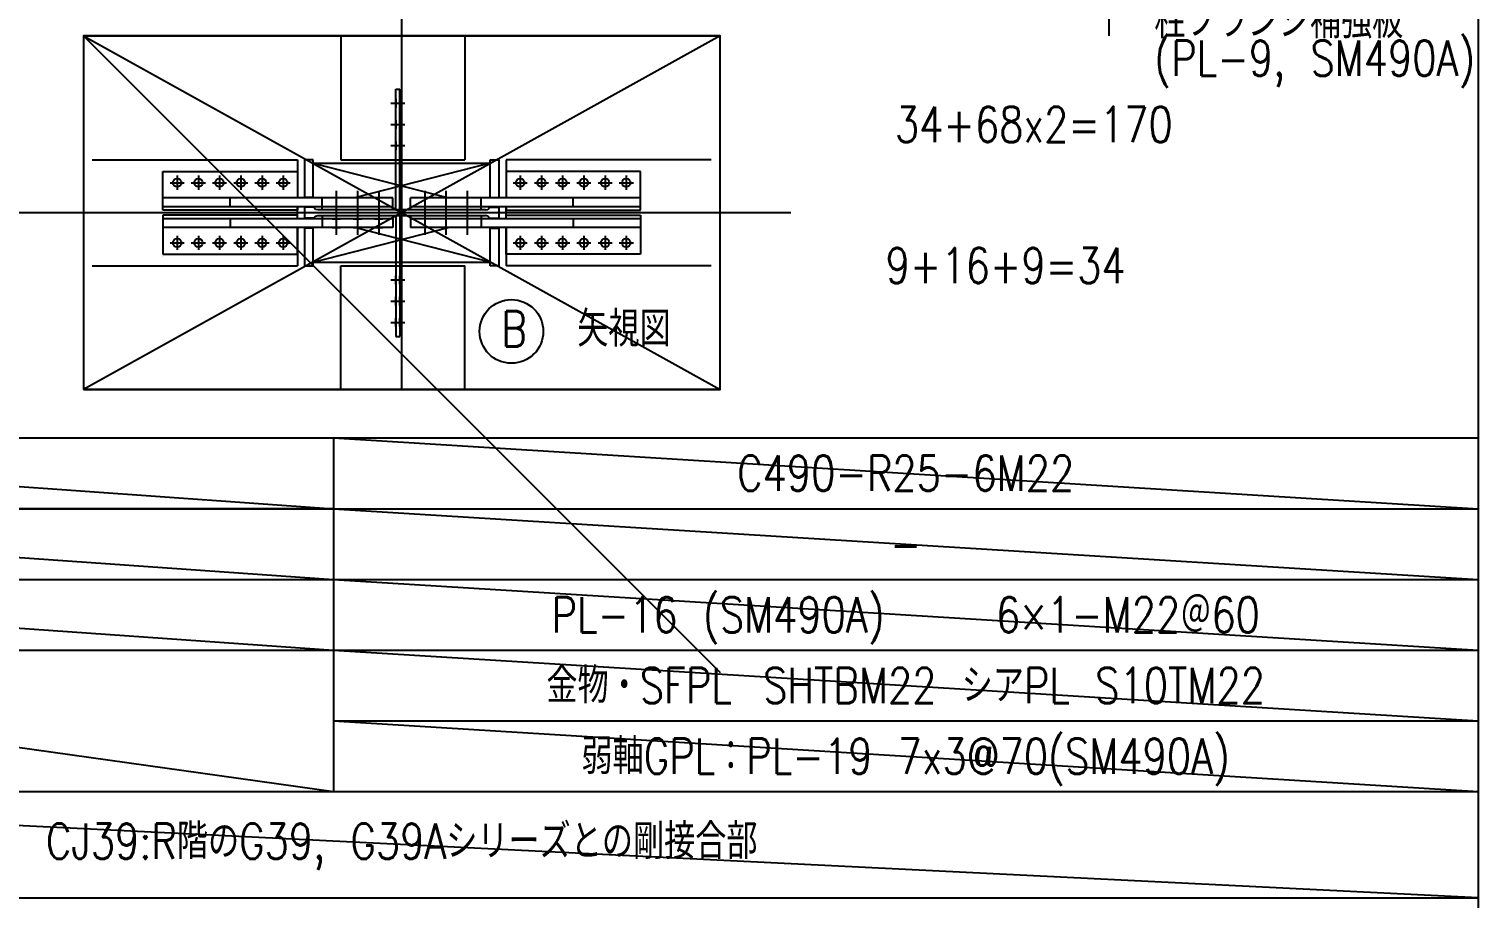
# Model space of a CAD drawing. Extents: x -668440 to 1010955, y -1678500 to 210463.
# Drawn here: x -638547 to -597578, y -767362 to -742789 of the extents above; entities that cross this region are included whole.
import ezdxf
from ezdxf.enums import TextEntityAlignment as Align

# ---------------------------------------------------------------- set-up
doc = ezdxf.new("R2010")
doc.units = 0
doc.header["$MEASUREMENT"] = 0
doc.linetypes.add('CENTER', pattern=[2, 1.25, -0.25, 0.25, -0.25])
doc.layers.get('0').update_dxf_attribs({"color": 3, "linetype": 'CONTINUOUS'})
doc.layers.get('Defpoints').update_dxf_attribs({"color": 251, "linetype": 'CONTINUOUS'})
for name, color, linetype in [('Sプレート', 1, 'CONTINUOUS'), ('Sプレート文字', 1, 'CONTINUOUS'), ('Sボルト', 2, 'CONTINUOUS'), ('S大梁', 4, 'CONTINUOUS'), ('S柱', 4, 'CONTINUOUS'), ('S金物', 6, 'CONTINUOUS'), ('注記', 3, 'CONTINUOUS'), ('通り芯', 3, 'CENTER')]:
    doc.layers.add(name, color=color, linetype=linetype)
doc.styles.add('DRACAD', font='txt', dxfattribs={"width": 0.85, "bigfont": 'extfont2'})

# ---------------------------------------------------------------- blocks, each defined once
blk = doc.blocks.new('剛接合部C1Y')
at = {"layer": 'Defpoints'}
for p, q in [((-226827.6965, -376150.73644), (-226827.6965, -393525.7562)), ((-230770.77238, -378923.33333), (-228970.77238, -380723.33333)), ((-230770.77238, -378923.33343), (-228970.77238, -379923.33343, 20)), ((-228970.77238, -378923.33333), (-230770.77228, -379923.33333, 20)), ((-228970.77238, -378923.33343), (-230770.77228, -379923.33343, 20)), ((-232913.84816, -380060), (-230063.84816, -380260)), ((-230063.84816, -380060), (-226827.69641, -380260)), ((-232913.84816, -380260), (-230063.84816, -380460)), ((-230063.84816, -380260), (-226827.69641, -380460)), ((-232913.84816, -380460), (-230063.84816, -380660)), ((-230063.84816, -380460), (-226827.69641, -380660)), ((-232913.84816, -380660), (-230063.84816, -381060)), ((-230063.84816, -380660), (-226827.69641, -380860)), ((-230063.84816, -380860), (-226827.69641, -381060)), ((-226827.69641, -381360), (-232913.84816, -381060))]:
    blk.add_line(p, q, dxfattribs=at)
at = {"layer": 'Defpoints', "elevation": 20}
for points in [[(-230770.77238, -378923.33333), (-228970.77238, -378923.33333)], [(-230770.77238, -378923.33343), (-228970.77238, -378923.33343)], [(-228970.77228, -379923.33333), (-230770.77228, -379923.33333)]]:
    blk.add_lwpolyline(points, dxfattribs=at)
blk.add_lwpolyline([(-230770.77228, -379923.33343), (-228970.77228, -379923.33343), (-228970.77228, -378923.33343), (-230770.77228, -378923.33343)], close=True, dxfattribs=at)
at = {"layer": 'Sプレート', "ltscale": 0.5}
for p, q in [((-229887.77238, -379415.33343), (-229887.77238, -379073.33343)), ((-229875.77238, -379415.33343), (-229875.77238, -379073.33343)), ((-229887.77238, -379431.33343), (-229887.77238, -379773.33343)), ((-229875.77238, -379431.33343), (-229875.77238, -379773.33343))]:
    blk.add_line(p, q, dxfattribs=at)
at = {"layer": 'Sプレート'}
for p, q in [((-229887.77238, -379073.33343), (-229875.77238, -379073.33343)), ((-230120.77238, -379283.33343), (-229620.77238, -379283.33343)), ((-230120.77238, -379563.33343), (-229620.77238, -379563.33343)), ((-229887.77238, -379773.33343), (-229875.77238, -379773.33343))]:
    blk.add_line(p, q, dxfattribs=at)
at = {"layer": 'Sプレート', "ltscale": 0.2, "transparency": 33554661}
for p, q in [((-230120.77238, -379283.33343), (-229738.35544, -379381.33343)), ((-229620.77238, -379283.33343), (-230004.67521, -379381.33343)), ((-230120.77238, -379563.33343), (-229738.35544, -379465.33343)), ((-229620.77238, -379563.33343), (-230004.67521, -379465.33343))]:
    blk.add_line(p, q, dxfattribs=at)
at = {"layer": 'Sプレート', "linetype": 'Continuous', "ltscale": 0.5}
for p, q in [((-229887.77238, -379415.33454), (-229875.77238, -379415.33454)), ((-229887.77238, -379431.33231), (-229875.77238, -379431.33231)), ((-229875.77238, -379431.3329), (-229887.77238, -379431.3329))]:
    blk.add_line(p, q, dxfattribs=at)
at = {"layer": 'Sプレート', "ltscale": 0.5, "extrusion": (1, -1.96005e-15, 0)}
for centre in [(-379113.33343, -12, -229887.77238), (-379113.33343, -12, -229887.77238), (-379113.33343, -12, -229875.77238), (-379113.33343, -12, -229875.77238), (-379173.33343, -12, -229887.77238), (-379173.33343, -12, -229887.77238), (-379173.33343, -12, -229875.77238), (-379173.33343, -12, -229875.77238), (-379233.33343, -12, -229887.77238), (-379233.33343, -12, -229887.77238), (-379233.33343, -12, -229875.77238), (-379233.33343, -12, -229875.77238)]:
    blk.add_circle(centre, 12, dxfattribs=at)
at = {"layer": 'Sプレート', "ltscale": 0.5, "extrusion": (1, 1.96005e-15, 0)}
for centre in [(-379613.33343, -12, -229887.77238), (-379613.33343, -12, -229887.77238), (-379613.33343, -12, -229875.77238), (-379613.33343, -12, -229875.77238), (-379673.33343, -12, -229887.77238), (-379673.33343, -12, -229887.77238), (-379673.33343, -12, -229875.77238), (-379673.33343, -12, -229875.77238), (-379733.33343, -12, -229887.77238), (-379733.33343, -12, -229887.77238), (-379733.33343, -12, -229875.77238), (-379733.33343, -12, -229875.77238)]:
    blk.add_circle(centre, 12, dxfattribs=at)
at = {"layer": 'Sボルト'}
for p, q in [((-229901.77238, -379113.33343, -52), (-229861.77238, -379113.33343, -52)), ((-229901.77238, -379113.33343, -52), (-229861.77238, -379113.33343, -52)), ((-229901.77238, -379173.33343, -52), (-229861.77238, -379173.33343, -52)), ((-229901.77238, -379173.33343, -52), (-229861.77238, -379173.33343, -52)), ((-229901.77238, -379233.33343, -52), (-229861.77238, -379233.33343, -52)), ((-229901.77238, -379233.33343, -52), (-229861.77238, -379233.33343, -52)), ((-230505.77238, -379318.33343, -20), (-230505.77238, -379358.33343, -20)), ((-230445.77238, -379318.33343, -20), (-230445.77238, -379358.33343, -20)), ((-230385.77238, -379318.33343, -20), (-230385.77238, -379358.33343, -20)), ((-230325.77238, -379318.33343, -20), (-230325.77238, -379358.33343, -20)), ((-230265.77238, -379318.33343, -20), (-230265.77238, -379358.33343, -20)), ((-230205.77238, -379318.33343, -20), (-230205.77238, -379358.33343, -20)), ((-229535.77238, -379318.33343, -20), (-229535.77238, -379358.33343, -20)), ((-229475.77238, -379318.33343, -20), (-229475.77238, -379358.33343, -20)), ((-229415.77238, -379318.33343, -20), (-229415.77238, -379358.33343, -20)), ((-229355.77238, -379318.33343, -20), (-229355.77238, -379358.33343, -20)), ((-229295.77238, -379318.33343, -20), (-229295.77238, -379358.33343, -20)), ((-229235.77238, -379318.33343, -20), (-229235.77238, -379358.33343, -20)), ((-230525.77238, -379338.33343, -20), (-230485.77238, -379338.33343, -20)), ((-230505.77238, -379338.33343, -20), (-230505.77238, -379338.33343, 20)), ((-230505.77238, -379338.33343, -20), (-230505.77238, -379338.33343, 20)), ((-230505.77238, -379338.33343, 20), (-230505.77238, -379338.33343, -60)), ((-230465.77238, -379338.33343, -20), (-230425.77238, -379338.33343, -20)), ((-230445.77238, -379338.33343, -20), (-230445.77238, -379338.33343, 20)), ((-230445.77238, -379338.33343, -20), (-230445.77238, -379338.33343, 20)), ((-230445.77238, -379338.33343, 20), (-230445.77238, -379338.33343, -60)), ((-230405.77238, -379338.33343, -20), (-230365.77238, -379338.33343, -20)), ((-230385.77238, -379338.33343, -20), (-230385.77238, -379338.33343, 20)), ((-230385.77238, -379338.33343, -20), (-230385.77238, -379338.33343, 20)), ((-230385.77238, -379338.33343, 20), (-230385.77238, -379338.33343, -60)), ((-230345.77238, -379338.33343, -20), (-230305.77238, -379338.33343, -20)), ((-230325.77238, -379338.33343, -20), (-230325.77238, -379338.33343, 20)), ((-230325.77238, -379338.33343, -20), (-230325.77238, -379338.33343, 20)), ((-230325.77238, -379338.33343, 20), (-230325.77238, -379338.33343, -60)), ((-230285.77238, -379338.33343, -20), (-230245.77238, -379338.33343, -20)), ((-230265.77238, -379338.33343, -20), (-230265.77238, -379338.33343, 20)), ((-230265.77238, -379338.33343, -20), (-230265.77238, -379338.33343, 20)), ((-230265.77238, -379338.33343, 20), (-230265.77238, -379338.33343, -60)), ((-230225.77238, -379338.33343, -20), (-230185.77238, -379338.33343, -20)), ((-230205.77238, -379338.33343, -20), (-230205.77238, -379338.33343, 20)), ((-230205.77238, -379338.33343, -20), (-230205.77238, -379338.33343, 20)), ((-230205.77238, -379338.33343, 20), (-230205.77238, -379338.33343, -60)), ((-230055.77238, -379361.33343), (-230055.77238, -379485.33343)), ((-229995.77238, -379361.33343), (-229995.77238, -379485.33343)), ((-229935.77238, -379361.33343), (-229935.77238, -379485.33343)), ((-229805.77238, -379361.33343), (-229805.77238, -379485.33343)), ((-229745.77238, -379361.33343), (-229745.77238, -379485.33343)), ((-229685.77238, -379361.33343), (-229685.77238, -379485.33343)), ((-229555.77238, -379338.33343, -20), (-229515.77238, -379338.33343, -20)), ((-229535.77238, -379338.33343, -20), (-229535.77238, -379338.33343, 20)), ((-229535.77238, -379338.33343, 20), (-229535.77238, -379338.33343, -60)), ((-229495.77238, -379338.33343, -20), (-229455.77238, -379338.33343, -20)), ((-229475.77238, -379338.33343, -20), (-229475.77238, -379338.33343, 20)), ((-229475.77238, -379338.33343, 20), (-229475.77238, -379338.33343, -60)), ((-229435.77238, -379338.33343, -20), (-229395.77238, -379338.33343, -20)), ((-229415.77238, -379338.33343, -20), (-229415.77238, -379338.33343, 20)), ((-229415.77238, -379338.33343, 20), (-229415.77238, -379338.33343, -60)), ((-229375.77238, -379338.33343, -20), (-229335.77238, -379338.33343, -20)), ((-229355.77238, -379338.33343, -20), (-229355.77238, -379338.33343, 20)), ((-229355.77238, -379338.33343, 20), (-229355.77238, -379338.33343, -60)), ((-229315.77238, -379338.33343, -20), (-229275.77238, -379338.33343, -20)), ((-229295.77238, -379338.33343, -20), (-229295.77238, -379338.33343, 20)), ((-229295.77238, -379338.33343, 20), (-229295.77238, -379338.33343, -60)), ((-229255.77238, -379338.33343, -20), (-229215.77238, -379338.33343, -20)), ((-229235.77238, -379338.33343, -20), (-229235.77238, -379338.33343, 20)), ((-229235.77238, -379338.33343, 20), (-229235.77238, -379338.33343, -60)), ((-230505.77238, -379488.33343, -20), (-230505.77238, -379528.33343, -20)), ((-230445.77238, -379488.33343, -20), (-230445.77238, -379528.33343, -20)), ((-230385.77238, -379488.33343, -20), (-230385.77238, -379528.33343, -20)), ((-230325.77238, -379488.33343, -20), (-230325.77238, -379528.33343, -20)), ((-230265.77238, -379488.33343, -20), (-230265.77238, -379528.33343, -20)), ((-230205.77238, -379488.33343, -20), (-230205.77238, -379528.33343, -20)), ((-229535.77238, -379488.33343, -20), (-229535.77238, -379528.33343, -20)), ((-229475.77238, -379488.33343, -20), (-229475.77238, -379528.33343, -20)), ((-229415.77238, -379488.33343, -20), (-229415.77238, -379528.33343, -20)), ((-229355.77238, -379488.33343, -20), (-229355.77238, -379528.33343, -20)), ((-229295.77238, -379488.33343, -20), (-229295.77238, -379528.33343, -20)), ((-229235.77238, -379488.33343, -20), (-229235.77238, -379528.33343, -20)), ((-230525.77238, -379508.33343, -20), (-230485.77238, -379508.33343, -20)), ((-230505.77238, -379508.33343, -20), (-230505.77238, -379508.33343, 20)), ((-230505.77238, -379508.33343, -20), (-230505.77238, -379508.33343, 20)), ((-230505.77238, -379508.33343, 20), (-230505.77238, -379508.33343, -60)), ((-230465.77238, -379508.33343, -20), (-230425.77238, -379508.33343, -20)), ((-230445.77238, -379508.33343, -20), (-230445.77238, -379508.33343, 20)), ((-230445.77238, -379508.33343, -20), (-230445.77238, -379508.33343, 20)), ((-230445.77238, -379508.33343, 20), (-230445.77238, -379508.33343, -60)), ((-230405.77238, -379508.33343, -20), (-230365.77238, -379508.33343, -20)), ((-230385.77238, -379508.33343, -20), (-230385.77238, -379508.33343, 20)), ((-230385.77238, -379508.33343, -20), (-230385.77238, -379508.33343, 20)), ((-230385.77238, -379508.33343, 20), (-230385.77238, -379508.33343, -60)), ((-230345.77238, -379508.33343, -20), (-230305.77238, -379508.33343, -20)), ((-230325.77238, -379508.33343, -20), (-230325.77238, -379508.33343, 20)), ((-230325.77238, -379508.33343, -20), (-230325.77238, -379508.33343, 20)), ((-230325.77238, -379508.33343, 20), (-230325.77238, -379508.33343, -60)), ((-230285.77238, -379508.33343, -20), (-230245.77238, -379508.33343, -20)), ((-230265.77238, -379508.33343, -20), (-230265.77238, -379508.33343, 20)), ((-230265.77238, -379508.33343, -20), (-230265.77238, -379508.33343, 20)), ((-230265.77238, -379508.33343, 20), (-230265.77238, -379508.33343, -60)), ((-230225.77238, -379508.33343, -20), (-230185.77238, -379508.33343, -20)), ((-230205.77238, -379508.33343, -20), (-230205.77238, -379508.33343, 20)), ((-230205.77238, -379508.33343, -20), (-230205.77238, -379508.33343, 20)), ((-230205.77238, -379508.33343, 20), (-230205.77238, -379508.33343, -60)), ((-229555.77238, -379508.33343, -20), (-229515.77238, -379508.33343, -20)), ((-229535.77238, -379508.33343, -20), (-229535.77238, -379508.33343, 20)), ((-229535.77238, -379508.33343, -20), (-229535.77238, -379508.33343, 20)), ((-229535.77238, -379508.33343, 20), (-229535.77238, -379508.33343, -60)), ((-229495.77238, -379508.33343, -20), (-229455.77238, -379508.33343, -20)), ((-229475.77238, -379508.33343, -20), (-229475.77238, -379508.33343, 20)), ((-229475.77238, -379508.33343, -20), (-229475.77238, -379508.33343, 20)), ((-229475.77238, -379508.33343, 20), (-229475.77238, -379508.33343, -60)), ((-229435.77238, -379508.33343, -20), (-229395.77238, -379508.33343, -20)), ((-229415.77238, -379508.33343, -20), (-229415.77238, -379508.33343, 20)), ((-229415.77238, -379508.33343, -20), (-229415.77238, -379508.33343, 20)), ((-229415.77238, -379508.33343, 20), (-229415.77238, -379508.33343, -60)), ((-229375.77238, -379508.33343, -20), (-229335.77238, -379508.33343, -20)), ((-229355.77238, -379508.33343, -20), (-229355.77238, -379508.33343, 20)), ((-229355.77238, -379508.33343, -20), (-229355.77238, -379508.33343, 20)), ((-229355.77238, -379508.33343, 20), (-229355.77238, -379508.33343, -60)), ((-229315.77238, -379508.33343, -20), (-229275.77238, -379508.33343, -20)), ((-229295.77238, -379508.33343, -20), (-229295.77238, -379508.33343, 20)), ((-229295.77238, -379508.33343, -20), (-229295.77238, -379508.33343, 20)), ((-229295.77238, -379508.33343, 20), (-229295.77238, -379508.33343, -60)), ((-229255.77238, -379508.33343, -20), (-229215.77238, -379508.33343, -20)), ((-229235.77238, -379508.33343, -20), (-229235.77238, -379508.33343, 20)), ((-229235.77238, -379508.33343, -20), (-229235.77238, -379508.33343, 20)), ((-229235.77238, -379508.33343, 20), (-229235.77238, -379508.33343, -60)), ((-229901.77238, -379613.33343, -52), (-229861.77238, -379613.33343, -52)), ((-229901.77238, -379613.33343, -52), (-229861.77238, -379613.33343, -52)), ((-229901.77238, -379673.33343, -52), (-229861.77238, -379673.33343, -52)), ((-229901.77238, -379673.33343, -52), (-229861.77238, -379673.33343, -52)), ((-229901.77238, -379733.33343, -52), (-229861.77238, -379733.33343, -52)), ((-229901.77238, -379733.33343, -52), (-229861.77238, -379733.33343, -52))]:
    blk.add_line(p, q, dxfattribs=at)
at = {"layer": 'S大梁'}
for p, q in [((-230042.77238, -378923.33343), (-230042.77238, -379273.33343)), ((-229692.77238, -378923.33343), (-229692.77238, -379273.33343)), ((-230745.77238, -379273.33343), (-230165.77238, -379273.33343)), ((-230165.77238, -379273.33343), (-230165.77238, -379381.33343)), ((-230042.77238, -379273.33343), (-229692.77238, -379273.33343)), ((-229575.77238, -379273.33343), (-229575.77238, -379381.33343)), ((-228995.77238, -379273.33343), (-229575.77238, -379273.33343)), ((-230165.77238, -379440.33343), (-230165.77238, -379406.33343)), ((-229575.77238, -379440.33343), (-229575.77238, -379406.33343)), ((-230165.77238, -379465.33343), (-230165.77238, -379573.33343)), ((-229575.77238, -379465.33343), (-229575.77238, -379573.33343)), ((-230745.77238, -379573.33343), (-230165.77238, -379573.33343)), ((-230042.77238, -379573.33343), (-229692.77238, -379573.33343)), ((-230042.77238, -379923.33343), (-230042.77238, -379573.33343)), ((-229692.77238, -379923.33343), (-229692.77238, -379573.33343)), ((-228995.77238, -379573.33343), (-229575.77238, -379573.33343))]:
    blk.add_line(p, q, dxfattribs=at)
at = {"layer": 'S柱'}
for p, q in [((-230120.77238, -379273.33343), (-230145.77238, -379273.33343)), ((-230145.77238, -379273.33343), (-230145.77238, -379379.83343)), ((-230120.77238, -379380.89911), (-230120.77238, -379273.33343)), ((-229620.77238, -379273.33343), (-229595.77238, -379273.33343)), ((-229620.77238, -379380.89911), (-229620.77238, -379273.33343)), ((-229595.77238, -379273.33343), (-229595.77238, -379379.83343)), ((-230120.77238, -379379.83343), (-230145.77238, -379379.83343)), ((-230119.29866, -379407.83343), (-230145.77238, -379407.83343)), ((-230145.77238, -379407.83343), (-230145.77238, -379438.83343)), ((-230119.03071, -379408.83343), (-230119.29866, -379407.83343)), ((-230114.27238, -379413.59176), (-230119.03071, -379408.83343)), ((-230107.77238, -379415.33343), (-230114.27238, -379413.59176)), ((-229633.77238, -379415.33343), (-229627.27238, -379413.59176)), ((-229627.27238, -379413.59176), (-229622.51405, -379408.83343)), ((-229622.51405, -379408.83343), (-229622.2461, -379407.83343)), ((-229622.2461, -379407.83343), (-229595.77238, -379407.83343)), ((-229620.77238, -379379.83343), (-229595.77238, -379379.83343)), ((-229595.77238, -379407.83343), (-229595.77238, -379438.83343)), ((-230119.29866, -379438.83343), (-230145.77238, -379438.83343)), ((-230119.29866, -379438.83343), (-230119.03071, -379437.83343)), ((-230119.03071, -379437.83343), (-230114.27238, -379433.0751)), ((-230114.27238, -379433.0751), (-230107.77238, -379431.33343)), ((-229633.77238, -379415.33343), (-230107.77238, -379415.33343)), ((-230107.77238, -379431.33343), (-229633.77238, -379431.33343)), ((-229876.27238, -379431.33293), (-229876.27238, -379431.33231)), ((-229875.77238, -379415.33458), (-229875.77238, -379415.33396)), ((-229875.77238, -379431.33227), (-229875.77238, -379431.3329)), ((-229865.77238, -379415.33458), (-229865.77238, -379415.33396)), ((-229865.27238, -379431.33293), (-229865.27238, -379431.33231)), ((-229627.27238, -379433.0751), (-229633.77238, -379431.33343)), ((-229622.51405, -379437.83343), (-229627.27238, -379433.0751)), ((-229622.2461, -379438.83343), (-229622.51405, -379437.83343)), ((-229622.2461, -379438.83343), (-229595.77238, -379438.83343)), ((-230120.77238, -379466.83343), (-230145.77238, -379466.83343)), ((-230145.77238, -379466.83343), (-230145.77238, -379573.33343)), ((-230120.77238, -379573.33343), (-230120.77238, -379466.83343)), ((-229620.77238, -379466.83343), (-229595.77238, -379466.83343)), ((-229620.77238, -379573.33343), (-229620.77238, -379466.83343)), ((-229595.77238, -379466.83343), (-229595.77238, -379573.33343)), ((-230145.77238, -379573.33343), (-230120.77238, -379573.33343)), ((-229595.77238, -379573.33343), (-229620.77238, -379573.33343))]:
    blk.add_line(p, q, dxfattribs=at)
at = {"layer": 'S金物'}
for p, q in [((-230545.77238, -379416.33343), (-230545.77238, -379306.33343)), ((-230545.77238, -379306.33343), (-230165.77238, -379306.33343)), ((-230165.77238, -379306.33343), (-230165.77238, -379381.33343)), ((-229195.77238, -379306.33343), (-229575.77238, -379306.33343)), ((-229575.77238, -379306.33343), (-229575.77238, -379381.33343)), ((-229195.77238, -379416.33343), (-229195.77238, -379306.33343)), ((-229895.77238, -379381.33343), (-230545.77238, -379381.33343)), ((-229895.77238, -379406.33343), (-230545.77238, -379406.33343)), ((-230355.77238, -379406.33343), (-230355.77238, -379381.33343)), ((-230165.77238, -379406.33343), (-230165.77238, -379416.33343)), ((-230095.77238, -379415.33343), (-230095.77238, -379381.33343)), ((-229895.77238, -379415.33343), (-229895.77238, -379381.33343)), ((-229195.77238, -379381.33343), (-229845.77238, -379381.33343)), ((-229845.77238, -379415.33343), (-229845.77238, -379381.33343)), ((-229195.77238, -379406.33343), (-229845.77238, -379406.33343)), ((-229645.77238, -379415.33343), (-229645.77238, -379381.33343)), ((-229575.77238, -379406.33343), (-229575.77238, -379416.33343)), ((-229385.77238, -379406.33343), (-229385.77238, -379381.33343)), ((-230165.77238, -379416.33343), (-230545.77238, -379416.33343)), ((-230165.77238, -379430.33343), (-230545.77238, -379430.33343)), ((-230545.77238, -379430.33343), (-230545.77238, -379540.33343)), ((-229895.77238, -379440.33343), (-230545.77238, -379440.33343)), ((-230355.77238, -379440.33343), (-230355.77238, -379465.33343)), ((-230165.77238, -379440.33343), (-230165.77238, -379430.33343)), ((-230095.77238, -379431.33343), (-230095.77238, -379465.33343)), ((-229895.77238, -379431.33343), (-229895.77238, -379465.33343)), ((-229845.77238, -379431.33343), (-229845.77238, -379465.33343)), ((-229195.77238, -379440.33343), (-229845.77238, -379440.33343)), ((-229645.77238, -379431.33343), (-229645.77238, -379465.33343)), ((-229575.77238, -379416.33343), (-229195.77238, -379416.33343)), ((-229575.77238, -379430.33343), (-229195.77238, -379430.33343)), ((-229575.77238, -379440.33343), (-229575.77238, -379430.33343)), ((-229575.77238, -379442.33343), (-229575.77238, -379442.33343)), ((-229385.77238, -379440.33343), (-229385.77238, -379465.33343)), ((-229195.77238, -379430.33343), (-229195.77238, -379540.33343)), ((-229895.77238, -379465.33343), (-230545.77238, -379465.33343)), ((-230165.77238, -379540.33343), (-230165.77238, -379465.33343)), ((-229195.77238, -379465.33343), (-229845.77238, -379465.33343)), ((-229575.77238, -379540.33343), (-229575.77238, -379465.33343)), ((-230545.77238, -379540.33343), (-230165.77238, -379540.33343)), ((-230545.77238, -379548.33343), (-230545.77238, -379548.33343)), ((-229195.77238, -379540.33343), (-229575.77238, -379540.33343))]:
    blk.add_line(p, q, dxfattribs=at)
for centre in [(-230505.77238, -379338.33343), (-230505.77238, -379338.33343), (-230445.77238, -379338.33343), (-230445.77238, -379338.33343), (-230385.77238, -379338.33343), (-230385.77238, -379338.33343), (-230325.77238, -379338.33343), (-230325.77238, -379338.33343), (-230265.77238, -379338.33343), (-230265.77238, -379338.33343), (-230205.77238, -379338.33343), (-230205.77238, -379338.33343), (-229535.77238, -379338.33343), (-229475.77238, -379338.33343), (-229415.77238, -379338.33343), (-229355.77238, -379338.33343), (-229295.77238, -379338.33343), (-229235.77238, -379338.33343), (-230505.77238, -379508.33343), (-230505.77238, -379508.33343), (-230445.77238, -379508.33343), (-230445.77238, -379508.33343), (-230385.77238, -379508.33343), (-230385.77238, -379508.33343), (-230325.77238, -379508.33343), (-230325.77238, -379508.33343), (-230265.77238, -379508.33343), (-230265.77238, -379508.33343), (-230205.77238, -379508.33343), (-230205.77238, -379508.33343), (-229535.77238, -379508.33343), (-229535.77238, -379508.33343), (-229475.77238, -379508.33343), (-229475.77238, -379508.33343), (-229415.77238, -379508.33343), (-229415.77238, -379508.33343), (-229355.77238, -379508.33343), (-229355.77238, -379508.33343), (-229295.77238, -379508.33343), (-229295.77238, -379508.33343), (-229235.77238, -379508.33343), (-229235.77238, -379508.33343)]:
    blk.add_circle(centre, 12, dxfattribs=at)
at = {"layer": 'S金物', "extrusion": (0, -1, 0)}
for centre in [(-230055.77238, 0, 379440.33343), (-229995.77238, 0, 379440.33343), (-229935.77238, 0, 379440.33343), (-230055.77238, 0, 379465.33343), (-229995.77238, 0, 379465.33343), (-229935.77238, 0, 379465.33343)]:
    blk.add_circle(centre, 12, dxfattribs=at)
at = {"layer": '注記'}
for p, q in [((-226827.6965, -376120), (-226827.6965, -388200)), ((-232913.84816, -380060), (-226827.69641, -380060)), ((-232913.84816, -380060), (-226827.69641, -380060)), ((-232913.84816, -380060), (-226841.54466, -380060)), ((-230063.84816, -380060), (-230063.84816, -381060)), ((-232913.84816, -380260), (-226827.69641, -380260)), ((-232913.84816, -380460), (-226827.69641, -380460)), ((-232913.84816, -380660), (-226827.69641, -380660)), ((-230063.84816, -380860), (-226827.69641, -380860)), ((-232913.84816, -381060), (-226827.69641, -381060)), ((-232913.84816, -381360), (-226827.69641, -381360))]:
    blk.add_line(p, q, dxfattribs=at)
blk.add_lwpolyline([(-232913.84816, -380060), (-230063.84816, -380060), (-230063.84816, -380260), (-232913.84816, -380260)], close=True, dxfattribs=at)
at = {"layer": '注記', "ltscale": 10}
blk.add_circle((-229560.48079, -379758.88122), 90, dxfattribs=at)
at = {"layer": '通り芯', "linetype": 'CENTER', "ltscale": 1800}
for p, q in [((-229870.77238, -379923.33343), (-229870.77238, -376990)), ((-228770.77238, -379423.33343), (-232770.77238, -379423.33343))]:
    blk.add_line(p, q, dxfattribs=at)
at = {"layer": '通り芯', "linetype": 'CENTER', "ltscale": 600}
blk.add_line((-227870.77238, -378923.33333), (-227870.77238, -376990), dxfattribs=at)
at = {"layer": 'Defpoints', "style": 'DRACAD', "width": 0.8}
for s, p in [('34+68x2=170', (-228476.24947, -379223.36395, -560)), ('9+16+9=34', (-228502.65057, -379622.49172, -560))]:
    blk.add_text(s, height=100, dxfattribs=at).set_placement(p)
at = {"layer": 'Sプレート文字', "style": 'DRACAD', "width": 0.8}
for s, p in [('柱フランジ補強板', (-227743.05703, -378879.75427, -545.26685)), ('(PL-9, SM490A)', (-227743.05703, -378986.39325, -545.26685))]:
    blk.add_text(s, height=100, dxfattribs=at).set_placement(p, align=Align.MIDDLE_LEFT)
at = {"layer": '注記', "ltscale": 10, "style": 'DRACAD', "width": 0.8}
blk.add_text('B  矢視図', height=100, dxfattribs=at).set_placement((-229588.92981, -379801.7515))
at = {"layer": '注記', "style": 'DRACAD', "width": 0.8}
for s, p in [('C490-R25-6M22', (-228445.77228, -380160)), ('-', (-228445.77228, -380360)), ('PL-16 (SM490A)   6×1-M22＠60', (-228445.77228, -380560)), ('金物・SFPL\u3000SHTBM22 シアPL S10TM22', (-228445.77228, -380760)), ('弱軸GPL：PL-19 7x3@70(SM490A)', (-228445.77228, -380960, 545.26685))]:
    blk.add_text(s, height=100, dxfattribs=at).set_placement(p, align=Align.MIDDLE_CENTER)
blk.add_text('CJ39:R階のG39, G39Aシリーズとの剛接合部', height=100, dxfattribs=at).set_placement((-229870.77228, -381210), align=Align.MIDDLE)

msp = doc.modelspace()

# ---------------------------------------------------------------- block references
at = {"xscale": 10, "yscale": 10, "zscale": 10}
msp.add_blockref('剛接合部C1Y', (1670698.6842, 3046247.35843, 5600), dxfattribs=at)

doc.saveas('drawing.dxf')
